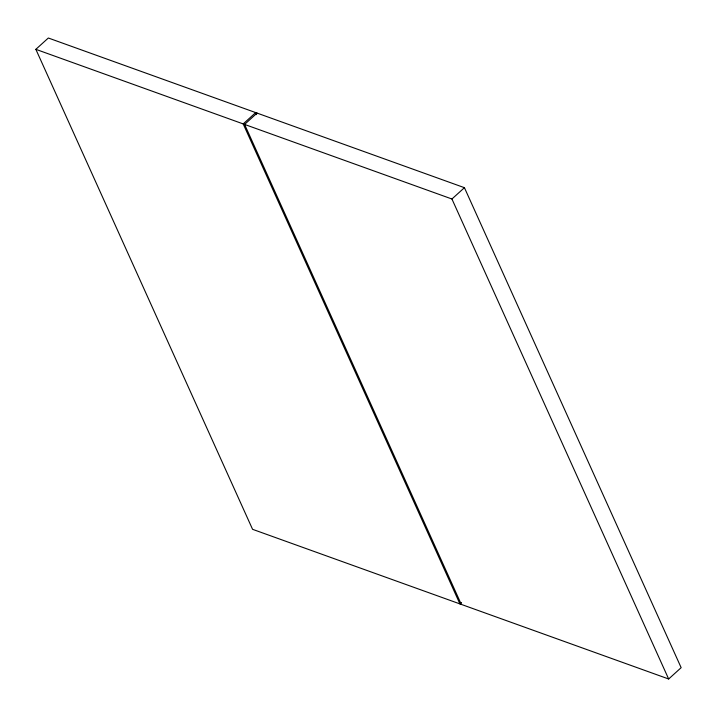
<?xml version="1.0" encoding="UTF-8"?>
<svg xmlns="http://www.w3.org/2000/svg" width="717" height="717" viewBox="0 0 717 717"><rect width="100%" height="100%" fill="white"/><g stroke="black" fill="none" stroke-linecap="round" stroke-linejoin="round"><path stroke-width="1.08" d="M35.85 49.33L48.344 38.01L464.428 187.684L681.15 667.67L668.656 678.99L252.572 529.316L35.85 49.33L451.934 199.003L668.656 678.99M257.08 113.089L244.587 124.417L461.309 604.404M451.934 199.003L464.428 187.684M461.488 602.495L459.92 603.911L243.197 123.916L255.691 112.596L256.614 114.63"/></g></svg>
